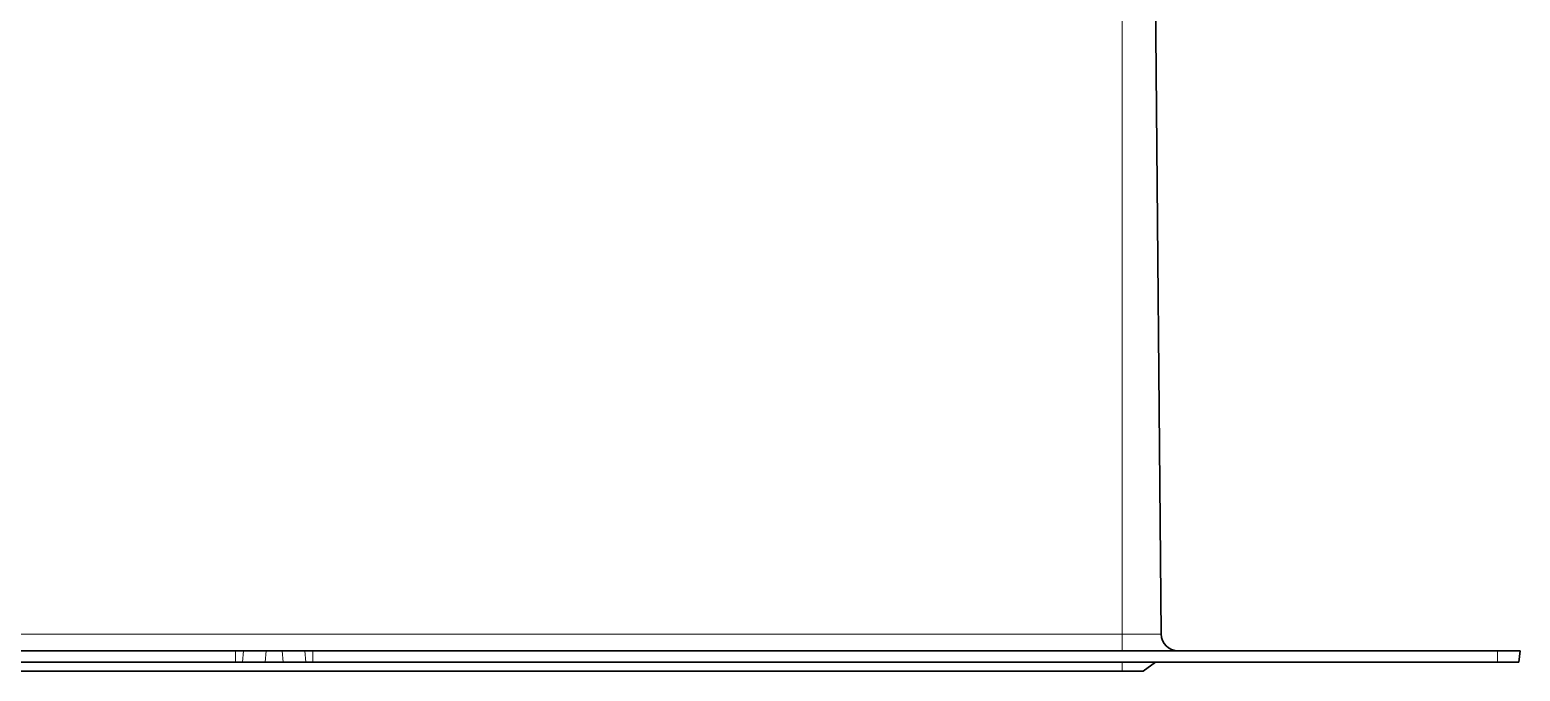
# Model space of a CAD drawing. Header units: inches. Extents: x -12478 to 399182, y -23212 to 525552.
# Drawn here: x 33178.1 to 33309.7, y -19998 to -19941.4 of the extents above; entities that cross this region are included whole.
import ezdxf

# ---------------------------------------------------------------- set-up
doc = ezdxf.new("R2010")
doc.units = ezdxf.units.IN
doc.header["$LTSCALE"] = 1000
doc.header["$MEASUREMENT"] = 0
doc.layers.add('CQ Light Elevation', color=4, linetype='Continuous')
doc.layers.add('CQ Lighting', color=5, linetype='Continuous', lineweight=0)

# ---------------------------------------------------------------- blocks, each defined once
blk = doc.blocks.new('T.HC0E0.HQ12 side 2')
at = {"layer": 'CQ Lighting', "color": 1, "lineweight": 35}
for p, q in [((441925.5, 518877.62), (441925, 518820.2)), ((441895.3, 518818.72), (441999.89, 518818.72)), ((441895.3, 518817.72), (441999.89, 518817.72)), ((442006.72, 518818.72), (442111.3, 518818.72)), ((442006.72, 518817.72), (442111.3, 518817.72)), ((442078.15, 518816.92), (441928.45, 518816.92))]:
    blk.add_line(p, q, dxfattribs=at)
at = {"layer": 'CQ Lighting', "color": 1, "lineweight": 13}
for p, q in [((441928.45, 518877.62), (441928.45, 518820.2)), ((441928.45, 518820.2), (442078.15, 518820.2))]:
    blk.add_line(p, q, dxfattribs=at)
at = {"layer": 'CQ Lighting', "color": 1, "lineweight": 13, "ltscale": 0.086276}
blk.add_line((441925, 518820.2), (441928.45, 518820.2), dxfattribs=at)
at = {"layer": 'CQ Lighting', "color": 1, "lineweight": 13, "ltscale": 0.037173}
blk.add_line((441928.45, 518820.2), (441928.45, 518818.72), dxfattribs=at)
at = {"layer": 'CQ Lighting', "color": 1, "lineweight": 35, "ltscale": 0.05}
for p, q in [((441893.3, 518818.72), (441895.3, 518818.72)), ((442000.51, 518817.72), (442002.51, 518817.72)), ((442000.6, 518818.72), (442002.6, 518818.72)), ((442006.01, 518818.72), (442004.01, 518818.72)), ((442006.1, 518817.72), (442004.1, 518817.72))]:
    blk.add_line(p, q, dxfattribs=at)
at = {"layer": 'CQ Lighting', "color": 1, "lineweight": 35, "ltscale": 0.025188}
blk.add_line((441893.43, 518817.72), (441893.3, 518818.72), dxfattribs=at)
at = {"layer": 'CQ Lighting', "color": 1, "lineweight": 35, "ltscale": 0.04693}
blk.add_line((441893.43, 518817.72), (441895.3, 518817.72), dxfattribs=at)
at = {"layer": 'CQ Lighting', "color": 1, "lineweight": 13, "ltscale": 0.025}
for p, q in [((441895.3, 518817.72), (441895.3, 518818.72)), ((441999.89, 518817.72), (441999.89, 518818.72)), ((442006.72, 518817.72), (442006.72, 518818.72))]:
    blk.add_line(p, q, dxfattribs=at)
at = {"layer": 'CQ Lighting', "color": 1, "lineweight": 35, "ltscale": 0.033399}
blk.add_line((441925.5, 518817.72), (441926.57, 518816.92), dxfattribs=at)
at = {"layer": 'CQ Lighting', "color": 1, "lineweight": 13, "ltscale": 0.02}
blk.add_line((441928.45, 518817.72), (441928.45, 518816.92), dxfattribs=at)
at = {"layer": 'CQ Lighting', "color": 1, "lineweight": 35, "ltscale": 0.017677}
for p, q in [((441999.89, 518818.72), (442000.6, 518818.72)), ((442006.01, 518818.72), (442006.72, 518818.72))]:
    blk.add_line(p, q, dxfattribs=at)
at = {"layer": 'CQ Lighting', "color": 1, "lineweight": 35, "ltscale": 0.015506}
for p, q in [((441999.89, 518817.72), (442000.51, 518817.72)), ((442006.1, 518817.72), (442006.72, 518817.72))]:
    blk.add_line(p, q, dxfattribs=at)
at = {"layer": 'CQ Lighting', "color": 1, "lineweight": 13, "ltscale": 0.025094}
for p, q in [((442000.51, 518817.72), (442000.6, 518818.72)), ((442002.51, 518817.72), (442002.6, 518818.72)), ((442004.1, 518817.72), (442004.01, 518818.72)), ((442006.1, 518817.72), (442006.01, 518818.72))]:
    blk.add_line(p, q, dxfattribs=at)
at = {"layer": 'CQ Lighting', "color": 1, "lineweight": 35, "ltscale": 0.039697}
blk.add_line((442002.51, 518817.72), (442004.1, 518817.72), dxfattribs=at)
at = {"layer": 'CQ Lighting', "color": 1, "lineweight": 35, "ltscale": 0.035355}
blk.add_line((442002.6, 518818.72), (442004.01, 518818.72), dxfattribs=at)
at = {"layer": 'CQ Lighting', "color": 1, "lineweight": 35, "ltscale": 0.047002}
blk.add_line((441926.57, 518816.92), (441928.45, 518816.92), dxfattribs=at)
at = {"layer": 'CQ Lighting', "color": 1, "lineweight": 35, "ltscale": 0.005554}
blk.add_line((441928.3, 518816.92), (441928.53, 518816.92), dxfattribs=at)
at = {"layer": 'CQ Lighting', "color": 1, "lineweight": 35}
blk.add_arc((441923.5, 518820.22), 1.5, 270, 359.5, dxfattribs=at)

msp = doc.modelspace()

# ---------------------------------------------------------------- block references
at = {"layer": 'CQ Light Elevation', "xscale": -1}
msp.add_blockref('T.HC0E0.HQ12 side 2', (475202.99, -538814.93, 0), dxfattribs=at)

doc.saveas('drawing.dxf')
